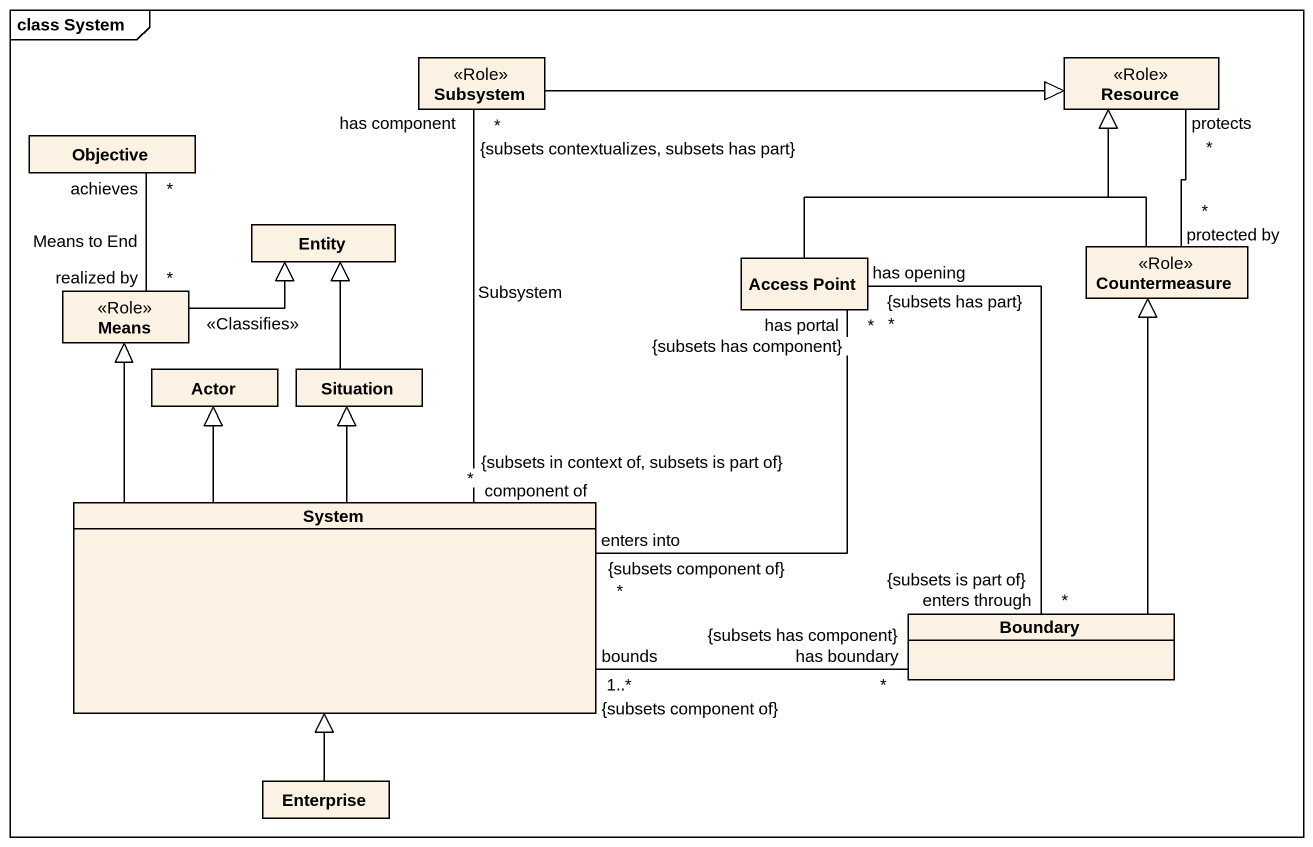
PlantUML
@startuml
mainframe class System
hide circle
hide empty members
class Subsystem <<Role>>
class Resource <<Role>>
class Objective
class "Entity" as Entity_
class "Access Point" as Access_Point
class Countermeasure <<Role>>
class Means <<Role>>
class "Actor" as Actor_
class Situation
class System
class "Boundary" as Boundary_
class Enterprise
Subsystem -right-|> Resource
Access_Point -right-|> Resource
Access_Point "has portal\n{subsets has component}\n*" -- "enters into\n{subsets component of}\n*" System
Access_Point "has opening\n{subsets has part}\n*" -- "enters through\n{subsets is part of}\n*" Boundary_
Countermeasure "protected by\n*" -up- "protects\n*" Resource
Countermeasure -up-|> Resource
Means "realized by\n*" -up- "achieves\n*" Objective : Means to End
Means -right-|> Entity_ : <<Classifies>>
Situation -up-|> Entity_
System "component of\n{subsets in context of, subsets is part of}\n*" -up- "has component\n{subsets contextualizes, subsets has part}\n*" Subsystem : Subsystem
System -up-|> Means
System -up-|> Actor_
System -up-|> Situation
System "bounds\n1..*\n{subsets component of}" -right- "has boundary\n{subsets has component}\n*" Boundary_
Boundary_ -up-|> Countermeasure
Enterprise -up-|> System
@enduml
